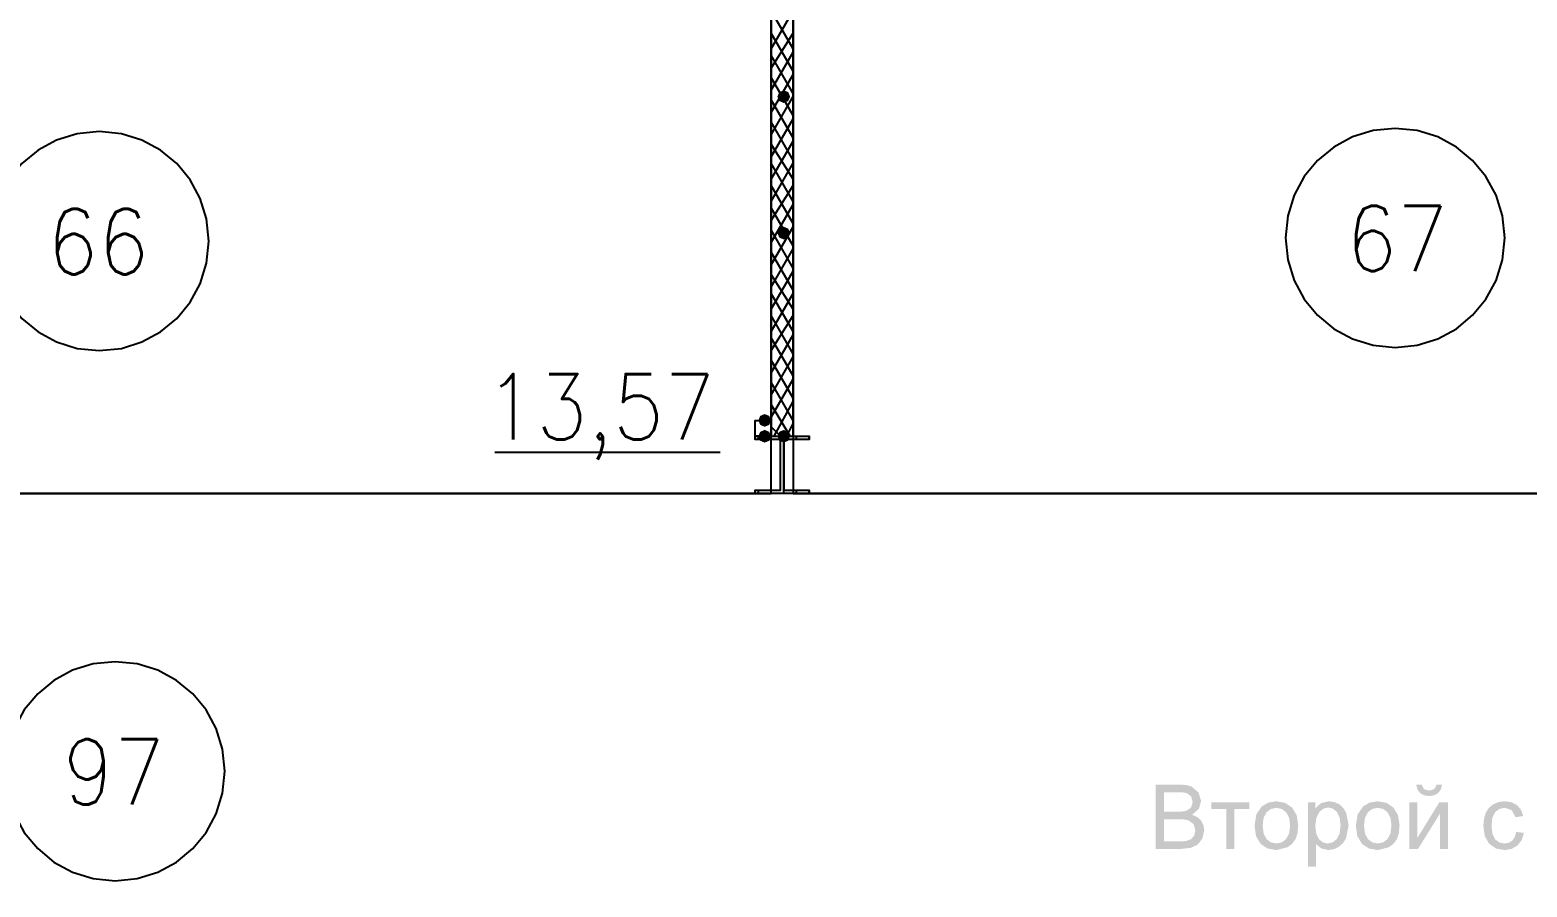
# Model space of a CAD drawing. Header units: millimetres. Extents: x 0 to 420, y 0 to 297.
# Drawn here: x 158.57 to 178.52, y 164.04 to 175.47 of the extents above; entities that cross this region are included whole.
import ezdxf

# ---------------------------------------------------------------- set-up
doc = ezdxf.new("R2010")
doc.units = ezdxf.units.MM
doc.layers.get('0').update_dxf_attribs({"linetype": 'CONTINUOUS'})
doc.styles.get("Standard").update_dxf_attribs({"font": 'STANDARD'})

msp = doc.modelspace()

# ---------------------------------------------------------------- hatches: boundary and pattern name
at = {"true_color": 0x000007}
for points in [[(168.698333, 174.582667), (168.673463, 174.522871), (168.613667, 174.498), (168.553871, 174.522871), (168.529, 174.582667), (168.553871, 174.642462), (168.613667, 174.667333), (168.673462, 174.642463)], [(168.698333, 172.762333), (168.673463, 172.702537), (168.613667, 172.677667), (168.553871, 172.702537), (168.529, 172.762333), (168.553871, 172.822129), (168.613667, 172.847), (168.673462, 172.822129)], [(168.444333, 170.264667), (168.419463, 170.204871), (168.359667, 170.18), (168.299871, 170.204871), (168.275, 170.264667), (168.299871, 170.324462), (168.359667, 170.349333), (168.419462, 170.324463)], [(168.444333, 170.053), (168.419463, 169.993204), (168.359667, 169.968333), (168.299871, 169.993204), (168.275, 170.053), (168.299871, 170.112796), (168.359667, 170.137667), (168.419462, 170.112796)], [(168.698333, 170.053), (168.673463, 169.993204), (168.613667, 169.968333), (168.553871, 169.993204), (168.529, 170.053), (168.553871, 170.112796), (168.613667, 170.137667), (168.673462, 170.112796)], [(174.314318, 165.171437), (174.819783, 165.171437), (174.819783, 165.084345), (174.619692, 165.084345), (174.619692, 164.549667), (174.514961, 164.549667), (174.514961, 165.084345), (174.314318, 165.084345)], [(178.376784, 164.777319), (178.480412, 164.764089), (178.449889, 164.668247), (178.39332, 164.595969), (178.315185, 164.550356), (178.221341, 164.535335), (178.106413, 164.556075), (178.016289, 164.618569), (177.957998, 164.720268), (177.938568, 164.858347), (177.946836, 164.952743), (177.971641, 165.034736), (178.01374, 165.100537), (178.073615, 165.147735), (178.144653, 165.176261), (178.221892, 165.185769), (178.313945, 165.172953), (178.387808, 165.134506), (178.440725, 165.072494), (178.47049, 164.988985), (178.367964, 164.973), (178.315599, 165.067258), (178.226302, 165.099228), (178.153886, 165.084828), (178.096766, 165.041902), (178.059559, 164.967832), (178.047157, 164.861103), (178.059146, 164.752789), (178.095113, 164.679202), (178.150234, 164.636552), (178.220239, 164.622427), (178.277221, 164.631936), (178.323867, 164.660461), (178.357767, 164.708554)]]:
    msp.add_hatch(color=0, dxfattribs=at).paths.add_polyline_path(points, flags=0)
h = msp.add_hatch(color=0, dxfattribs=at)
h.paths.add_polyline_path([(173.569643, 164.549667), (173.569643, 165.40846), (173.892104, 165.40846), (173.980436, 165.401845), (174.049752, 165.382002), (174.142907, 165.302076), (174.176531, 165.188525), (174.146766, 165.084897), (174.056366, 165.006624), (174.125337, 164.975343), (174.176531, 164.928352), (174.207813, 164.868545), (174.218424, 164.798816), (174.192516, 164.686368), (174.129678, 164.606442), (174.03542, 164.563998), (173.897065, 164.549667)], flags=0)
h.paths.add_polyline_path([(173.683745, 165.047414), (173.868953, 165.047414), (173.93379, 165.049895), (173.977543, 165.057336), (174.042586, 165.100331), (174.064635, 165.175296), (174.04424, 165.250261), (173.985811, 165.29491), (173.934134, 165.303867), (173.855173, 165.307036), (173.683745, 165.307036)], flags=0)
h.paths.add_polyline_path([(173.683745, 164.65109), (173.897065, 164.65109), (173.974786, 164.654949), (174.03983, 164.678651), (174.083376, 164.726056), (174.100464, 164.798816), (174.075659, 164.882049), (174.007308, 164.931659), (173.954047, 164.942339), (173.882182, 164.94599), (173.683745, 164.94599)], flags=0)
h = msp.add_hatch(color=0, dxfattribs=at)
h.paths.add_polyline_path([(176.953753, 165.171437), (177.059586, 165.171437), (177.059586, 164.697392), (177.35173, 165.171437), (177.465281, 165.171437), (177.465281, 164.549667), (177.359998, 164.549667), (177.359998, 165.020956), (177.067854, 164.549667), (176.953753, 164.549667)], flags=0)
h.paths.add_polyline_path([(177.317004, 165.407358), (177.389213, 165.407358), (177.371092, 165.342383), (177.335194, 165.294359), (177.283104, 165.264868), (177.216131, 165.255222), (177.148676, 165.264868), (177.096517, 165.294359), (177.060689, 165.34197), (177.04305, 165.407358), (177.115259, 165.407358), (177.147229, 165.347275), (177.212824, 165.327983), (177.284482, 165.346724)], flags=0)
h = msp.add_hatch(color=0, dxfattribs=at)
h.paths.add_polyline_path([(174.888334, 164.860552), (174.912381, 165.011034), (174.984797, 165.116867), (175.073267, 165.168475), (175.179927, 165.185769), (175.296441, 165.164685), (175.389389, 165.101433), (175.450436, 165.001319), (175.470969, 164.869372), (175.461943, 164.761816), (175.43514, 164.680305), (175.390836, 164.619189), (175.330409, 164.573369), (175.179927, 164.535335), (175.061761, 164.556143), (174.968812, 164.61912), (174.908316, 164.721232)], flags=0)
h.paths.add_polyline_path([(174.996924, 164.860552), (175.009809, 164.75589), (175.048738, 164.681407), (175.107511, 164.637034), (175.179927, 164.622427), (175.251861, 164.63731), (175.310565, 164.681958), (175.349771, 164.757475), (175.362931, 164.864411), (175.349771, 164.965627), (175.310565, 165.039146), (175.251448, 165.083794), (175.179927, 165.098677), (175.107511, 165.083794), (175.048738, 165.039146), (175.009809, 164.964732)], flags=0)
h = msp.add_hatch(color=0, dxfattribs=at)
h.paths.add_polyline_path([(175.602898, 164.311542), (175.602898, 165.171437), (175.699361, 165.171437), (175.699361, 165.09096), (175.775428, 165.162067), (175.879608, 165.185769), (175.95416, 165.175434), (176.019617, 165.144428), (176.073085, 165.094819), (176.11167, 165.028673), (176.143089, 164.865513), (176.108914, 164.693534), (176.066677, 164.625734), (176.009144, 164.576125), (175.942171, 164.545601), (175.871891, 164.535335), (175.777633, 164.557384), (175.708731, 164.614159), (175.708731, 164.311542)], flags=0)
h.paths.add_polyline_path([(175.69881, 164.857245), (175.710867, 164.752583), (175.747317, 164.679753), (175.800647, 164.636621), (175.864725, 164.622427), (175.930044, 164.637034), (175.985442, 164.681407), (176.022924, 164.757199), (176.035602, 164.866064), (176.023269, 164.969486), (175.986544, 165.043556), (175.932663, 165.088204), (175.869686, 165.103087), (175.806021, 165.087377), (175.750624, 165.040248), (175.711694, 164.963009)], flags=0)
h = msp.add_hatch(color=0, dxfattribs=at)
h.paths.add_polyline_path([(176.239189, 164.860552), (176.263236, 165.011034), (176.335652, 165.116867), (176.424122, 165.168475), (176.530782, 165.185769), (176.647295, 165.164685), (176.740244, 165.101433), (176.801291, 165.001319), (176.821824, 164.869372), (176.812798, 164.761816), (176.785995, 164.680305), (176.741691, 164.619189), (176.681264, 164.573369), (176.530782, 164.535335), (176.412615, 164.556143), (176.319667, 164.61912), (176.259171, 164.721232)], flags=0)
h.paths.add_polyline_path([(176.347779, 164.860552), (176.360663, 164.75589), (176.399593, 164.681407), (176.458366, 164.637034), (176.530782, 164.622427), (176.602716, 164.63731), (176.66142, 164.681958), (176.700625, 164.757475), (176.713785, 164.864411), (176.700625, 164.965627), (176.66142, 165.039146), (176.602302, 165.083794), (176.530782, 165.098677), (176.458366, 165.083794), (176.399593, 165.039146), (176.360663, 164.964732)], flags=0)

# ---------------------------------------------------------------- linework, layer by layer
at = {"color": 0, "true_color": 0x0000ab}
for points in [[(168.444333, 169.291), (168.444333, 175.979667), (151.341667, 175.979667), (151.341667, 169.291)], [(185.843333, 169.291), (185.843333, 175.979667), (168.740667, 175.979667), (168.740667, 169.291)]]:
    msp.add_lwpolyline(points, close=True, dxfattribs=at)
at = {"color": 0, "true_color": 0x000007}
for points in [[(168.444333, 175.979667), (168.444333, 170.053), (168.740667, 170.053)], [(168.740667, 170.053), (168.740667, 175.979667)], [(168.444333, 175.217667), (168.740667, 175.725667)], [(168.740667, 175.217667), (168.444333, 175.725667)], [(168.444333, 174.963667), (168.740667, 175.429333)], [(168.740667, 174.921333), (168.444333, 175.429333)], [(168.444333, 174.667333), (168.740667, 175.175333)], [(168.740667, 174.625), (168.444333, 175.133)], [(168.444333, 174.371), (168.740667, 174.879)], [(168.740667, 174.328667), (168.444333, 174.836667)], [(168.444333, 174.074667), (168.740667, 174.582667)], [(168.740667, 174.032333), (168.444333, 174.540333)], [(168.444333, 173.778333), (168.740667, 174.286333)], [(168.740667, 173.736), (168.444333, 174.244)], [(160.951333, 172.6565), (160.921661, 172.950842), (160.83656, 173.224993), (160.701903, 173.47308), (160.523563, 173.68923), (160.307413, 173.86757), (160.059326, 174.002227), (159.785175, 174.087328), (159.490833, 174.117), (159.196492, 174.087328), (158.922341, 174.002227), (158.674254, 173.86757), (158.458104, 173.68923), (158.279764, 173.47308), (158.145107, 173.224993), (158.060005, 172.950842), (158.030333, 172.6565)], [(178.223333, 172.698833), (178.193661, 172.993175), (178.10856, 173.267326), (177.973903, 173.515413), (177.795563, 173.731563), (177.579413, 173.909903), (177.331326, 174.04456), (177.057175, 174.129661), (176.762833, 174.159333), (176.468492, 174.129661), (176.194341, 174.04456), (175.946254, 173.909903), (175.730104, 173.731563), (175.551764, 173.515413), (175.417107, 173.267326), (175.332005, 172.993175), (175.302333, 172.698833)], [(168.444333, 173.482), (168.740667, 173.99)], [(168.740667, 173.482), (168.444333, 173.947667)], [(168.444333, 173.185667), (168.740667, 173.693667)], [(168.740667, 173.185667), (168.444333, 173.693667)], [(168.444333, 172.931667), (168.740667, 173.397333)], [(168.740667, 172.889333), (168.444333, 173.397333)], [(168.444333, 172.635333), (168.740667, 173.143333)], [(168.740667, 172.593), (168.444333, 173.101)], [(168.444333, 172.339), (168.740667, 172.847)], [(158.030333, 172.6565), (158.060005, 172.362158), (158.145107, 172.088007), (158.279764, 171.83992), (158.458104, 171.62377), (158.674254, 171.44543), (158.922341, 171.310773), (159.196492, 171.225672), (159.490833, 171.196), (159.785175, 171.225672), (160.059326, 171.310773), (160.307413, 171.44543), (160.523563, 171.62377), (160.701903, 171.83992), (160.83656, 172.088007), (160.921661, 172.362158), (160.951333, 172.6565)], [(168.740667, 172.296667), (168.444333, 172.804667)], [(175.302333, 172.698833), (175.332005, 172.404492), (175.417107, 172.130341), (175.551764, 171.882254), (175.730104, 171.666104), (175.946254, 171.487764), (176.194341, 171.353107), (176.468492, 171.268005), (176.762833, 171.238333), (177.057175, 171.268005), (177.331326, 171.353107), (177.579413, 171.487764), (177.795563, 171.666104), (177.973903, 171.882254), (178.10856, 172.130341), (178.193661, 172.404492), (178.223333, 172.698833)], [(168.444333, 172.042667), (168.740667, 172.550667)], [(168.740667, 172.000333), (168.444333, 172.508333)], [(168.444333, 171.746333), (168.740667, 172.254333)], [(168.740667, 171.746333), (168.444333, 172.212)], [(168.444333, 171.45), (168.740667, 171.958)], [(168.740667, 171.45), (168.444333, 171.958)], [(168.444333, 171.196), (168.740667, 171.661667)], [(168.740667, 171.153667), (168.444333, 171.661667)], [(168.444333, 170.899667), (168.740667, 171.407667)], [(168.740667, 170.857333), (168.444333, 171.365333)], [(168.444333, 170.603333), (168.740667, 171.111333)], [(168.740667, 170.561), (168.444333, 171.069)], [(168.444333, 170.307), (168.740667, 170.815)], [(168.740667, 170.264667), (168.444333, 170.772667)], [(168.698333, 170.053), (168.444333, 170.476333)], [(168.486667, 170.053), (168.740667, 170.518667)], [(168.656, 170.053), (168.740667, 170.222333)], [(168.275, 170.010667), (168.275, 170.053)], [(168.571333, 170.053), (168.444333, 170.18)], [(168.444333, 170.010667), (168.444333, 170.053)], [(168.613667, 169.291), (168.613667, 170.053)], [(168.783, 170.010667), (168.783, 170.053)], [(168.952333, 170.010667), (168.952333, 170.053)], [(164.761333, 169.841333), (167.767, 169.841333)], [(168.275, 169.291), (168.275, 169.333333)], [(168.444333, 169.291), (168.444333, 169.333333)], [(168.783, 169.291), (168.783, 169.333333)], [(168.952333, 169.291), (168.952333, 169.333333)], [(161.163, 165.586833), (161.133328, 165.881175), (161.048227, 166.155326), (160.91357, 166.403413), (160.73523, 166.619563), (160.51908, 166.797903), (160.270993, 166.93256), (159.996842, 167.017661), (159.7025, 167.047333), (159.408158, 167.017661), (159.134007, 166.93256), (158.88592, 166.797903), (158.66977, 166.619563), (158.49143, 166.403413), (158.356773, 166.155326), (158.271672, 165.881175), (158.242, 165.586833)], [(158.242, 165.586833), (158.271672, 165.292492), (158.356773, 165.018341), (158.49143, 164.770254), (158.66977, 164.554104), (158.88592, 164.375764), (159.134007, 164.241107), (159.408158, 164.156005), (159.7025, 164.126333), (159.996842, 164.156005), (160.270993, 164.241107), (160.51908, 164.375764), (160.73523, 164.554104), (160.91357, 164.770254), (161.048227, 165.018341), (161.133328, 165.292492), (161.163, 165.586833)]]:
    msp.add_lwpolyline(points, dxfattribs=at)
for points in [[(168.444333, 170.053), (168.232667, 170.053), (168.232667, 170.264667), (168.444333, 170.264667), (168.444333, 170.053), (168.232667, 170.053), (168.232667, 170.264667), (168.444333, 170.264667)], [(168.952333, 169.291), (168.232667, 169.291), (168.232667, 169.333333), (168.571333, 169.333333), (168.571333, 170.010667), (168.232667, 170.010667), (168.232667, 170.053), (168.952333, 170.053), (168.952333, 170.010667), (168.613667, 170.010667), (168.613667, 169.333333), (168.952333, 169.333333)]]:
    msp.add_lwpolyline(points, close=True, dxfattribs=at)
at = {"color": 0, "true_color": 0x000008}
msp.add_lwpolyline([(238.548333, 158.453667), (238.548333, 169.291), (117.094, 169.291), (117.094, 158.453667)], close=True, dxfattribs=at)

# ---------------------------------------------------------------- texts
at = {"color": 0, "true_color": 0x000007, "char_height": 0.872032, "attachment_point": 1}
for s, insert, width in [('66', (158.79234, 173.084036), 1.06581688), ('67', (176.106667, 173.126367), 1.06581688), ('13,57', (164.634326, 170.882697), 2.56764984), ('97', (159.004007, 166.014364), 1.06581688)]:
    msp.add_mtext(s, dxfattribs=dict(at, insert=insert, width=width))

doc.saveas('drawing.dxf')
